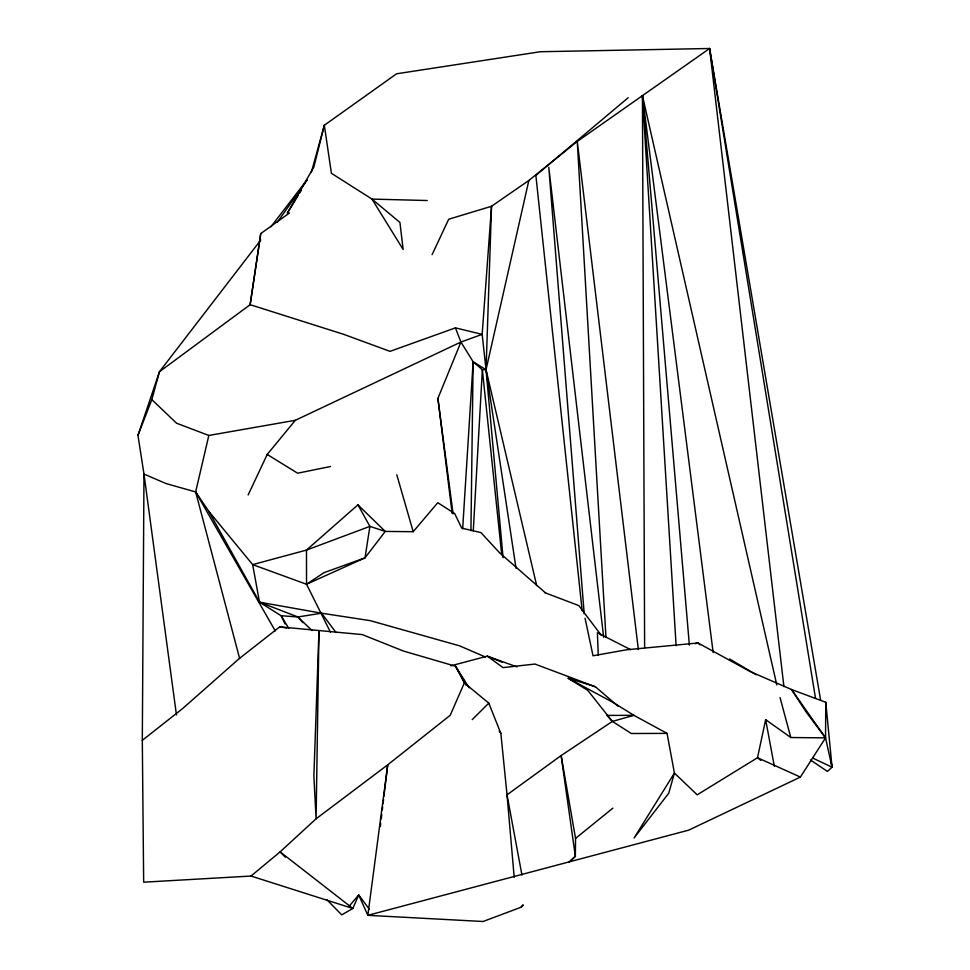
<?xml version="1.0" encoding="UTF-8"?>
<svg xmlns="http://www.w3.org/2000/svg" width="970" height="970" viewBox="0 0 970 970"><rect width="100%" height="100%" fill="white"/><g stroke="black" fill="none" stroke-linecap="round" stroke-linejoin="round"><path stroke-width="1.45" d="M369.376 909.278L358.718 894.958L352.837 908.466L251 876.043L143.657 882.191L142.311 740.34L143.984 474.075L137.958 435.36L159.468 371.728L260.784 240.014M585.055 618.242L593.022 655.769L626.765 649.754L698.036 642.989L750.174 671.543L791.508 689.5L825.785 702.304L825.531 737.867L832.042 767.197L827.434 771.393L810.399 759.971M349.285 906.028L358.718 894.958L367.848 915.328L688.688 830.15L800.383 777.079L825.531 737.867L790.805 737.527L765.657 719.667L757.509 757.728L697.2 794.83L674.417 773.066L634.089 837.983L668.766 793.169L674.417 773.066L667.057 733.393L633.919 715.339L612.361 721.413L561.133 755.569L575.549 838.419L575.355 856.328L568.832 862.439M470.935 530.711L473.142 361.774L460.932 342.046L455.427 327.872L390.001 351.358L343.829 334.383L250.139 304.689L159.468 371.728L151.817 399.628L137.958 435.36M473.275 530.82L482.357 369.74L473.142 361.774L462.666 528.783M380.337 826.391L380.689 823.385M381.234 818.886L381.768 814.376M382.313 809.877L382.665 806.87M383.029 803.863L383.574 799.365M383.926 796.358L387.709 764.833L450.213 715.29L464.339 682.928L455.548 666.245L403.447 651.04L362.259 634.586L279.724 626.862L239.311 658.533L182.724 708.476L142.311 740.34M260.748 233.588L250.139 304.689L260.748 233.588L289.472 212.976M820.608 700.097L709.603 48.5L577.271 141.426L528.844 180.481L486.043 369.74L503.054 557.641M239.651 658.581L195.649 491.948L208.829 435.457L295.353 420.289L460.932 342.046L482.163 334.359L491.535 206.27L528.844 180.481M311.309 172.49L324.332 125.263L396.56 73.793L540.302 51.737L709.603 48.5L815.503 698.206M452.153 513.385L437.894 398.391L460.932 342.046M432.099 254.637L448.686 219.232L491.535 206.27L486.043 369.74L516.028 568.299M248.138 494.955L267.211 454.457L295.353 420.289M298.129 195.54L287.29 213.218L313.88 166.949L324.332 125.263L331.4 173.278L371.983 199.092L399.931 222.445L403.144 249.496L371.983 199.092L427.212 200.535M299.681 193.018L301.221 190.496M277.42 222.106L307.029 180.274M270.909 226.834L306.835 180.141M251 876.043L280.112 851.866L316.087 818.801L387.709 764.833L367.848 915.328L483.072 921.5L521.023 907.241L522.891 904.925M176.443 714.878L143.984 474.075L166.04 483.545L195.649 491.948L208.756 511.287L252.661 564.625L306.484 550.087L369.897 526.37L385.236 531.414L413.196 531.705L437.785 502.69L454.651 513.518L461.732 528.141L480.926 532.578L499.647 552.864L546.086 593.41M472.232 719.619L488.795 703.141L464.339 682.928M521.023 907.241L523.194 905.204M568.711 862.33L575.355 856.328L561.133 755.569L507.019 794.818L514.197 877.304M288.781 628.414L281.142 615.732L259.511 602.164L252.661 564.625L306.532 584.255L365.023 557.859L385.236 531.414L357.93 504.837L306.484 550.087L306.532 584.255L330.443 632.149M628.221 97.691L535.864 175.376L582.158 610.676M575.549 838.419L612.882 808.131M306.532 584.255L323.956 572.676L365.023 557.859L369.897 526.37L357.93 504.837M450.868 665.82L487.267 656.144L516.949 666.887M695.175 643.68L698.036 642.989L700.073 644.917M330.479 466.509L297.644 473.214L267.211 454.457M285.047 623.916L281.142 615.732L297.899 616.968L321.567 613.198L370.2 620.642L459.465 645.802L485.497 657.042M667.057 733.393L631.288 733.502L612.361 721.413L606.965 715.411L633.919 715.339L613.367 702.607L568.202 678.285L595.398 686.76L618.12 706.269M279.724 626.862L286.853 628.039M208.756 511.287L259.511 602.164L321.567 613.198L336.008 632.537M455.427 327.872L482.163 334.359L486.043 369.74L536.677 585.553M595.398 686.76L534.955 664.05L503.018 667.615L487.267 656.144L502.133 662.195M208.829 435.457L176.601 423.235L151.817 399.628M544.764 592.634L578.835 605.62L601.376 635.435M259.511 602.164L297.899 616.968L312.049 630.573M800.383 777.079L757.509 757.728L760.868 760.444M813.005 758.201L832.042 767.197L825.785 702.304M630.706 649.706L597.387 632.719L598.247 655.296M729.573 658.969L756.2 674.732M473.142 361.774L486.043 369.74L482.357 369.74L501.72 554.634M568.202 678.285L587.784 690.385L612.361 721.413M285.338 857.213L280.112 851.866L352.837 908.466L341.731 914.88L327.108 899.93M297.899 616.968L302.846 622.679M466.412 685.341L455.548 666.245L469.104 687.766M499.138 730.956L500.859 733.417L507.019 794.818L521.945 875.049M195.649 491.948L275.262 630.9M463.09 679.133L466.57 685.426M488.795 703.141L500.859 733.417M396.803 474.815L413.196 531.705M780.062 697.624L790.805 737.527M644.626 647.73L642.443 95.715L776.788 684.893M765.657 719.667L774.339 766.336M830.769 759.74L832.042 767.197M437.894 398.391L453.099 513.906M676.114 645.753L642.443 95.715L713.156 652.567M638.345 649.573L577.271 141.426L605.947 637.035M709.603 48.5L783.918 686.699M603.655 637.278L548.79 167.313L584.183 613.622M642.443 95.715L689.367 645.098M318.972 630.779L316.087 818.801L313.88 775.854L318.972 630.779M825.531 737.867L806.519 712.513L791.508 689.5L825.531 737.867"/></g></svg>
